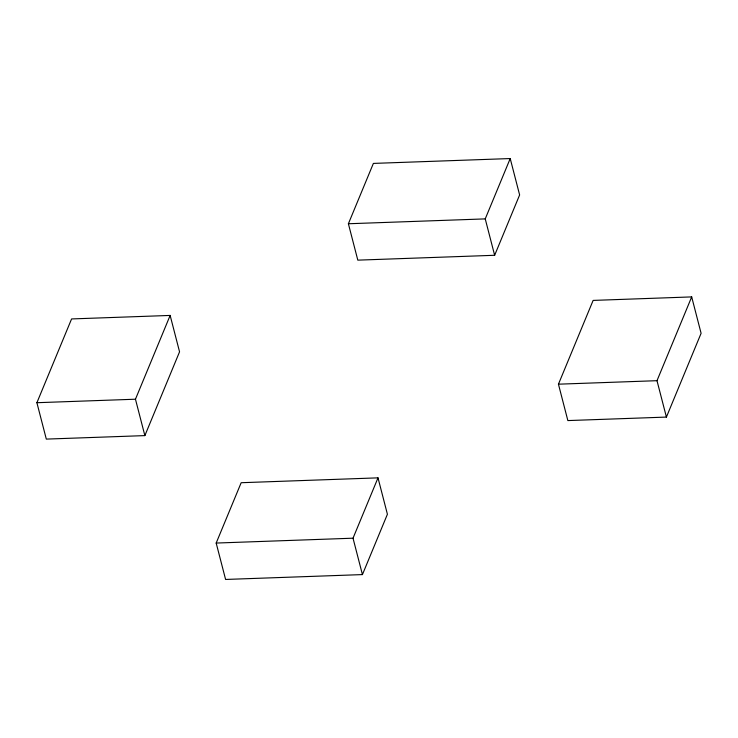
<?xml version="1.0" encoding="UTF-8"?>
<svg xmlns="http://www.w3.org/2000/svg" width="738" height="738" viewBox="0 0 738 738"><rect width="100%" height="100%" fill="white"/><g stroke="black" fill="none" stroke-linecap="round" stroke-linejoin="round"><path stroke-width="1.11" d="M36.9 402.708L71.586 318.936L170.146 315.43L179.555 351.823L144.869 435.604L46.309 439.101L36.9 402.708L135.46 399.212L170.146 315.43M216.179 543.057L241.169 482.717L378.004 477.855L387.413 514.248L362.432 574.588L225.597 579.45L216.179 543.057L353.022 538.196L378.004 477.855M348.391 223.752L373.382 163.412L510.216 158.55L519.626 194.943L494.645 255.283L357.81 260.145L348.391 223.752L485.235 218.891L510.216 158.55M558.445 384.184L593.131 300.412L691.69 296.907L701.1 333.299L666.414 417.081L567.854 420.577L558.445 384.184L656.995 380.688L691.69 296.907M656.995 380.688L666.414 417.081M485.235 218.891L494.645 255.283M353.022 538.196L362.432 574.588M135.46 399.212L144.869 435.604"/></g></svg>
